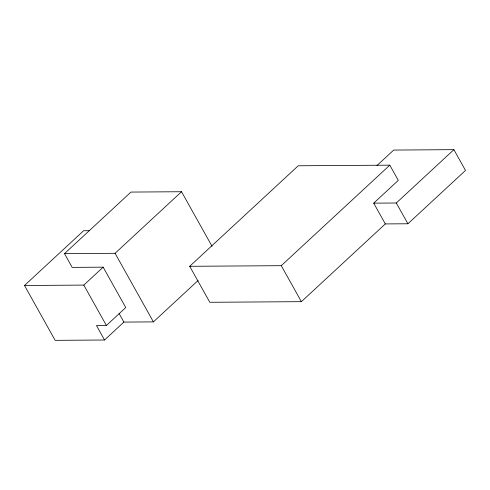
<?xml version="1.0" encoding="UTF-8"?>
<svg xmlns="http://www.w3.org/2000/svg" width="490" height="490" viewBox="0 0 490 490"><rect width="100%" height="100%" fill="white"/><g stroke="black" fill="none" stroke-linecap="round" stroke-linejoin="round"><path stroke-width="0.73" d="M198.095 280.5L153.413 321.887L123.89 322.083L104.542 340.005L55.156 340.342L24.5 285.486L83.612 230.741L89.572 230.698M104.542 340.005L96.469 325.556L106.397 325.489L125.746 307.567L103.163 267.166L72.177 267.375L64.496 253.642L130.965 192.074L181.545 191.731L212.066 246.335M64.496 253.642L115.077 253.299L181.545 191.731M24.5 285.486L83.821 285.088L103.163 267.166M385.318 223.924L301.381 301.668L209.812 302.287L189.704 266.303L298.226 165.779L389.795 165.161L398.297 180.375L373.705 203.154L385.318 223.924L407.913 223.771L465.5 170.434L453.893 149.658L393.697 150.069L376.914 165.608M189.704 266.303L281.266 265.678L389.795 165.161M373.705 203.154L396.306 203.001L453.893 149.658M396.306 203.001L407.913 223.771M281.266 265.678L301.381 301.668M115.077 253.299L153.413 321.887M119.119 313.545L123.89 322.083M83.821 285.088L106.397 325.489"/></g></svg>
